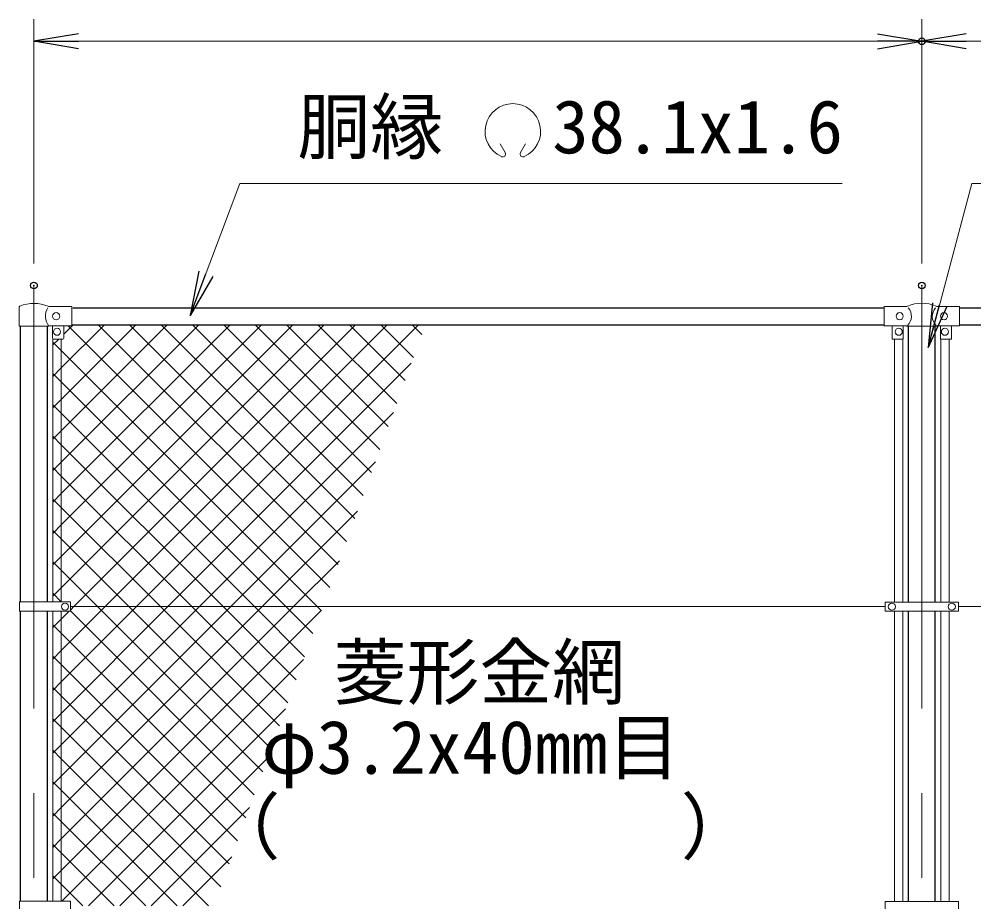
# Model space of a CAD drawing. Units: millimetres, scale not verified. Extents: x -10500 to 10500, y -7425 to 7425.
# Drawn here: x -7777 to -5627, y 3007 to 4995 of the extents above; entities that cross this region are included whole.
import ezdxf
from ezdxf.enums import TextEntityAlignment as Align

# ---------------------------------------------------------------- set-up
doc = ezdxf.new("R2010")
doc.units = ezdxf.units.MM
doc.header["$LTSCALE"] = 30
doc.header["$PDMODE"] = 32
doc.header["$PDSIZE"] = 15
doc.linetypes.add('USER1', pattern=[50.8, 31.75, -6.35, 6.35, -6.35])
for name, color, linetype, lineweight in [('0-1_D-STR1', 1, 'Continuous', 25), ('0-4_D-BMK', 2, 'USER1', 13), ('0-5_D-STR3', 3, 'Continuous', 13), ('0-6_D-STR2', 7, 'Continuous', 13), ('0-7_D-STR-DIM', 7, 'Continuous', 13), ('0-B_D-STR-TXT', 7, 'Continuous', 13)]:
    doc.layers.add(name, color=color, linetype=linetype, lineweight=lineweight)
doc.layers.add('0-8_0', color=7, linetype='Continuous')
doc.layers.add('0-9_Defpoints', color=8, linetype='Continuous')
doc.styles.add('ＭＳ ゴシック', font='')
doc.styles.get('ＭＳ ゴシック').set_extended_font_data('MS Gothic')

# ---------------------------------------------------------------- blocks, each defined once
blk = doc.blocks.new('_Open')
at = {"layer": '0-8_0'}
blk.add_line((-30, 5), (0, 0), dxfattribs=at)
blk.add_lwpolyline([(-30, -5), (0, 0), (-30, 0)], dxfattribs=at)

msp = doc.modelspace()

# ---------------------------------------------------------------- linework, layer by layer
at = {"layer": '0-1_D-STR1'}
for p, q in [((-7656.48, 4345), (-5828.98, 4345)), ((-5658.98, 4345), (-4743.98, 4345)), ((-7774.23, 3682.5), (-7774.23, 4303.8)), ((-7713.73, 3682.5), (-7713.73, 4303.8)), ((-7658.98, 4306.9), (-5828.98, 4306.9)), ((-5774.23, 3682.3), (-5774.23, 4303.5)), ((-5713.73, 3682.3), (-5713.73, 4303.5)), ((-5658.98, 4306.9), (-4743.98, 4306.9)), ((-7774.23, 3008.5), (-7774.23, 3661.5)), ((-7713.73, 3008.5), (-7713.73, 3661.5)), ((-5774.23, 3008.3), (-5774.23, 3661.7)), ((-5713.73, 3008.3), (-5713.73, 3661.7))]:
    msp.add_line(p, q, dxfattribs=at)
at = {"layer": '0-4_D-BMK'}
for p, q in [((-7743.98, 4395), (-7743.98, -4395)), ((-5743.98, 4395), (-5743.98, 3008.3))]:
    msp.add_line(p, q, dxfattribs=at)
at = {"layer": '0-5_D-STR3'}
for p, q in [((-7777.48, 4303.8), (-7777.48, 4345.88)), ((-7709, 4347.7), (-7658.98, 4347.7)), ((-7658.98, 4304.3), (-7658.98, 4347.7)), ((-5828.98, 4348), (-5779.75, 4348)), ((-5828.98, 4304), (-5828.98, 4348)), ((-5708.2, 4348), (-5658.98, 4348)), ((-5658.98, 4304), (-5658.98, 4348)), ((-7777.48, 4303.8), (-7710.48, 4303.8)), ((-7710.48, 4303.8), (-7708.98, 4304.3)), ((-7708.98, 4304.3), (-7658.98, 4304.3)), ((-7701.98, 4276.3), (-7701.98, 4304.3)), ((-7676.98, 4276.3), (-7676.98, 4304.3)), ((-5828.98, 4304), (-5778.78, 4304)), ((-5810.98, 4304), (-5810.98, 4275)), ((-5785.98, 4304), (-5785.98, 4275)), ((-5777.78, 4303.5), (-5778.78, 4304)), ((-5777.78, 4303.5), (-5710.18, 4303.5)), ((-5710.18, 4303.5), (-5709.18, 4304)), ((-5709.18, 4304), (-5658.98, 4304)), ((-5701.98, 4304), (-5701.98, 4275)), ((-5676.98, 4304), (-5676.98, 4275)), ((-7701.48, 3682.5), (-7701.48, 4274.98)), ((-7699.98, 4274.3), (-7678.98, 4274.3)), ((-7682.48, 3682.5), (-7682.48, 4274.3)), ((-5786.98, 4274), (-5809.98, 4274)), ((-5805.48, 4274), (-5805.48, 3682.3)), ((-5786.48, 4274.13), (-5786.48, 3682.3)), ((-5701.48, 4274.13), (-5701.48, 3682.3)), ((-5700.98, 4274), (-5677.98, 4274)), ((-5682.48, 4274), (-5682.48, 3682.3)), ((-7776.78, 3682.5), (-7776.78, 3661.5)), ((-7776.78, 3682.5), (-7661.98, 3682.5)), ((-7661.98, 3682.5), (-7661.98, 3661.5)), ((-5826.48, 3682.3), (-5661.48, 3682.3)), ((-5826.48, 3682.3), (-5826.48, 3661.7)), ((-5661.48, 3682.3), (-5661.48, 3661.7)), ((-7776.78, 3661.5), (-7661.98, 3661.5)), ((-7701.48, 3008.5), (-7701.48, 3661.5)), ((-7682.48, 3008.5), (-7682.48, 3661.5)), ((-5826.48, 3672), (-7661.98, 3672)), ((-5826.48, 3661.7), (-5661.48, 3661.7)), ((-5805.48, 3661.7), (-5805.48, 3008.3)), ((-5786.48, 3661.7), (-5786.48, 3008.3)), ((-5701.48, 3661.7), (-5701.48, 3008.3)), ((-5682.48, 3661.7), (-5682.48, 3008.3)), ((-4743.98, 3672), (-5661.48, 3672)), ((-7776.78, 3008.5), (-7776.78, 2987.5)), ((-7776.78, 3008.5), (-7661.98, 3008.5)), ((-7661.98, 3008.5), (-7661.98, 2987.5)), ((-5826.48, 3008.3), (-5661.48, 3008.3)), ((-5826.48, 3008.3), (-5826.48, 2987.7)), ((-5661.48, 3008.3), (-5661.48, 2987.7))]:
    msp.add_line(p, q, dxfattribs=at)
for centre in [(-7693.98, 4326), (-5793.98, 4326), (-5693.98, 4326), (-7691.98, 4291), (-5795.98, 4291), (-5691.98, 4291), (-7673.98, 3672), (-5811.48, 3672), (-5676.48, 3672)]:
    msp.add_circle(centre, 8, dxfattribs=at)
for centre, radius, start, end in [((-7774.48, 4345.88), 3, 116.57497, 180), ((-7744.02, 4271.97), 82.93, 67.08235, 112.54718), ((-7684.87, 4326), 33.56, 145.68676, 221.15827), ((-7709, 4353.7), 6, 242.98608, 270), ((-5779.75, 4356), 8, 270, 296.9114), ((-5796.36, 4326), 28.8, 314.1684, 41.01552), ((-5743.98, 4272.54), 82.82, 67.15338, 112.84662), ((-5691.59, 4326), 28.8, 138.98448, 225.8316), ((-5708.2, 4356), 8, 243.0886, 270), ((-7699.98, 4276.3), 2, 180, 270), ((-7678.98, 4276.3), 2, 270, 0), ((-5809.98, 4275), 1, 180, 270), ((-5786.98, 4275), 1, 270, 0), ((-5700.98, 4275), 1, 180, 270), ((-5677.98, 4275), 1, 270, 0)]:
    msp.add_arc(centre, radius, start, end, dxfattribs=at)
at = {"layer": '0-6_D-STR2'}
for p, q in [((-7682.48, 4209.45), (-7585.02, 4306.9)), ((-7682.48, 4138.74), (-7514.31, 4306.9)), ((-7682.48, 4068.03), (-7443.6, 4306.9)), ((-7682.48, 3997.32), (-7372.89, 4306.9)), ((-7682.48, 3926.61), (-7302.18, 4306.9)), ((-7682.48, 3855.89), (-7231.47, 4306.9)), ((-7682.48, 3785.18), (-7160.76, 4306.9)), ((-7682.48, 3714.47), (-7090.05, 4306.9)), ((-7676.98, 4285.66), (-7655.73, 4306.9)), ((-7077.86, 3714.87), (-7667.28, 4304.3)), ((-7058.99, 3766.72), (-7599.17, 4306.9)), ((-7583.53, 3672), (-6948.63, 4306.9)), ((-7040.12, 3818.56), (-7528.46, 4306.9)), ((-7512.82, 3672), (-6877.92, 4306.9)), ((-7021.25, 3870.4), (-7457.75, 4306.9)), ((-7002.38, 3922.24), (-7387.04, 4306.9)), ((-6983.51, 3974.08), (-7316.33, 4306.9)), ((-6964.64, 4025.92), (-7245.62, 4306.9)), ((-6945.77, 4077.77), (-7174.91, 4306.9)), ((-6926.9, 4129.61), (-7104.2, 4306.9)), ((-6908.04, 4181.45), (-7033.49, 4306.9)), ((-6889.17, 4233.29), (-6962.78, 4306.9)), ((-6870.3, 4285.13), (-6892.06, 4306.9)), ((-7701.48, 4261.16), (-7688.33, 4274.3)), ((-7682.48, 4248.78), (-7701.48, 4267.78)), ((-7105.69, 3672), (-7682.48, 4248.78)), ((-7442.11, 3672), (-6893.95, 4220.16)), ((-7701.48, 4190.45), (-7682.48, 4209.45)), ((-7682.48, 4178.07), (-7701.48, 4197.07)), ((-7176.4, 3672), (-7682.48, 4178.07)), ((-7701.48, 4119.74), (-7682.48, 4138.74)), ((-7682.48, 4107.36), (-7701.48, 4126.36)), ((-7371.4, 3672), (-6934.41, 4108.99)), ((-7247.11, 3672), (-7682.48, 4107.36)), ((-7701.48, 4049.03), (-7682.48, 4068.03)), ((-7682.48, 4036.65), (-7701.48, 4055.65)), ((-7317.82, 3672), (-7682.48, 4036.65)), ((-7701.48, 3978.32), (-7682.48, 3997.32)), ((-7682.48, 3965.94), (-7701.48, 3984.94)), ((-7300.69, 3672), (-6974.87, 3997.81)), ((-7388.54, 3672), (-7682.48, 3965.94)), ((-7701.48, 3907.61), (-7682.48, 3926.61)), ((-7682.48, 3895.23), (-7701.48, 3914.23)), ((-7459.25, 3672), (-7682.48, 3895.23)), ((-7229.97, 3672), (-7015.34, 3886.64)), ((-7701.48, 3836.89), (-7682.48, 3855.89)), ((-7682.48, 3824.52), (-7701.48, 3843.52)), ((-7529.96, 3672), (-7682.48, 3824.52)), ((-7701.48, 3766.18), (-7682.48, 3785.18)), ((-7682.48, 3753.81), (-7701.48, 3772.81)), ((-7159.26, 3672), (-7055.8, 3775.46)), ((-7600.67, 3672), (-7682.48, 3753.81)), ((-7701.48, 3695.47), (-7682.48, 3714.47)), ((-7682.48, 3573.05), (-7583.53, 3672)), ((-7682.48, 3502.34), (-7512.82, 3672)), ((-7682.48, 3431.63), (-7442.11, 3672)), ((-7682.48, 3360.92), (-7371.4, 3672)), ((-7682.48, 3290.21), (-7300.69, 3672)), ((-7682.48, 3219.5), (-7229.97, 3672)), ((-7682.48, 3148.79), (-7159.26, 3672)), ((-7247.68, 3248.3), (-7661.98, 3662.6)), ((-7228.81, 3300.14), (-7600.67, 3672)), ((-7209.94, 3351.98), (-7529.96, 3672)), ((-7191.07, 3403.82), (-7459.25, 3672)), ((-7172.2, 3455.66), (-7388.54, 3672)), ((-7153.33, 3507.51), (-7317.82, 3672)), ((-7134.46, 3559.35), (-7247.11, 3672)), ((-7115.59, 3611.19), (-7176.4, 3672)), ((-7096.72, 3663.03), (-7105.69, 3672)), ((-7682.48, 3612.39), (-7701.48, 3631.39)), ((-7266.54, 3196.46), (-7682.48, 3612.39)), ((-7701.48, 3554.05), (-7682.48, 3573.05)), ((-7682.48, 3541.68), (-7701.48, 3560.68)), ((-7681.34, 3008.5), (-7136.73, 3553.11)), ((-7285.41, 3144.61), (-7682.48, 3541.68)), ((-7701.48, 3483.34), (-7682.48, 3502.34)), ((-7682.48, 3470.97), (-7701.48, 3489.97)), ((-7304.28, 3092.77), (-7682.48, 3470.97)), ((-7621.13, 2998), (-7177.2, 3441.93)), ((-7701.48, 3412.63), (-7682.48, 3431.63)), ((-7682.48, 3400.25), (-7701.48, 3419.25)), ((-7323.15, 3040.93), (-7682.48, 3400.25)), ((-7701.48, 3341.92), (-7682.48, 3360.92)), ((-7682.48, 3329.54), (-7701.48, 3348.54)), ((-7350.93, 2998), (-7682.48, 3329.54)), ((-7550.42, 2998), (-7217.66, 3330.76)), ((-7701.48, 3271.21), (-7682.48, 3290.21)), ((-7682.48, 3258.83), (-7701.48, 3277.83)), ((-7421.64, 2998), (-7682.48, 3258.83)), ((-7701.48, 3200.5), (-7682.48, 3219.5)), ((-7682.48, 3188.12), (-7701.48, 3207.12)), ((-7479.71, 2998), (-7258.13, 3219.58)), ((-7492.35, 2998), (-7682.48, 3188.12)), ((-7701.48, 3129.79), (-7682.48, 3148.79)), ((-7682.48, 3117.41), (-7701.48, 3136.41)), ((-7563.06, 2998), (-7682.48, 3117.41)), ((-7409, 2998), (-7298.59, 3108.41)), ((-7682.48, 3046.7), (-7701.48, 3065.7)), ((-7633.77, 2998), (-7682.48, 3046.7))]:
    msp.add_line(p, q, dxfattribs=at)
for points in [[(-7661.98, 3664.26), (-7654.24, 3672), (-7019.34, 4306.9)], [(-7681.88, 3682.5), (-7682.48, 3683.1), (-7701.48, 3702.1)], [(-7701.48, 3059.08), (-7682.48, 3078.08), (-7096.27, 3664.28)], [(-7701.48, 3624.76), (-7682.48, 3643.76), (-7664.74, 3661.5)]]:
    msp.add_lwpolyline(points, dxfattribs=at)
at = {"layer": '0-7_D-STR-DIM'}
for p, q in [((-7743.98, 4445), (-7743.98, 4995)), ((-5743.98, 4445), (-5743.98, 4995)), ((-5743.98, 4445), (-5743.98, 4995)), ((-7643.98, 4945), (-5843.98, 4945)), ((-5643.98, 4945), (-4843.98, 4945))]:
    msp.add_line(p, q, dxfattribs=at)
at = {"layer": '0-9_Defpoints'}
for p in [(-5743.98, 4945), (-7743.98, 4395), (-5743.98, 4395)]:
    msp.add_point(p, dxfattribs=at)
at = {"layer": '0-B_D-STR-TXT'}
for p, q in [((-6682.67, 4694.55), (-6694.19, 4714.49)), ((-6647.99, 4694.55), (-6636.48, 4714.49))]:
    msp.add_line(p, q, dxfattribs=at)
for points in [[(-5923.21, 4625.13), (-7280.43, 4625.13), (-7391.18, 4329.47)], [(-4294.74, 4625.13), (-5631.44, 4625.13), (-5729.36, 4257.16)]]:
    msp.add_lwpolyline(points, dxfattribs=at)
for centre, radius, start, end in [((-6665.33, 4742.22), 62.51, 294.32478, 245.67522), ((-6688.37, 4691.1), 6.58, 245.67522, 30), ((-6642.3, 4691.1), 6.58, 150, 294.32478)]:
    msp.add_arc(centre, radius, start, end, dxfattribs=at)

# ---------------------------------------------------------------- block references
at = {"layer": '0-7_D-STR-DIM', "xscale": 3.333333, "yscale": 3.333333, "rotation": 180}
for p in [(-7743.98, 4945), (-5743.98, 4945)]:
    msp.add_blockref('_Open', p, dxfattribs=at)
at = {"layer": '0-7_D-STR-DIM', "xscale": 3.333333, "yscale": 3.333333}
msp.add_blockref('_Open', (-5743.98, 4945), dxfattribs=at)
at = {"layer": '0-B_D-STR-TXT', "xscale": 3.333333, "yscale": 3.333333}
for p, rotation in [((-7391.88, 4327.6), 249.46512), ((-5729.87, 4255.23), 255.0989)]:
    msp.add_blockref('_Open', p, dxfattribs=dict(at, rotation=rotation))

# ---------------------------------------------------------------- texts
at = {"layer": '0-B_D-STR-TXT', "style": 'ＭＳ ゴシック'}
for s, p in [('胴縁 \u300038.1x1.6', (-7150.59, 4656.59)), ('菱形金網', (-7068.85, 3428.49)), ('φ3.2x40mm目', (-7231.28, 3259.52)), ('（\u3000\u3000   \u3000\u3000）', (-7353.11, 3080.4))]:
    msp.add_text(s, height=120.3, dxfattribs=at).set_placement(p, align=Align.BOTTOM_LEFT)

doc.saveas('drawing.dxf')
